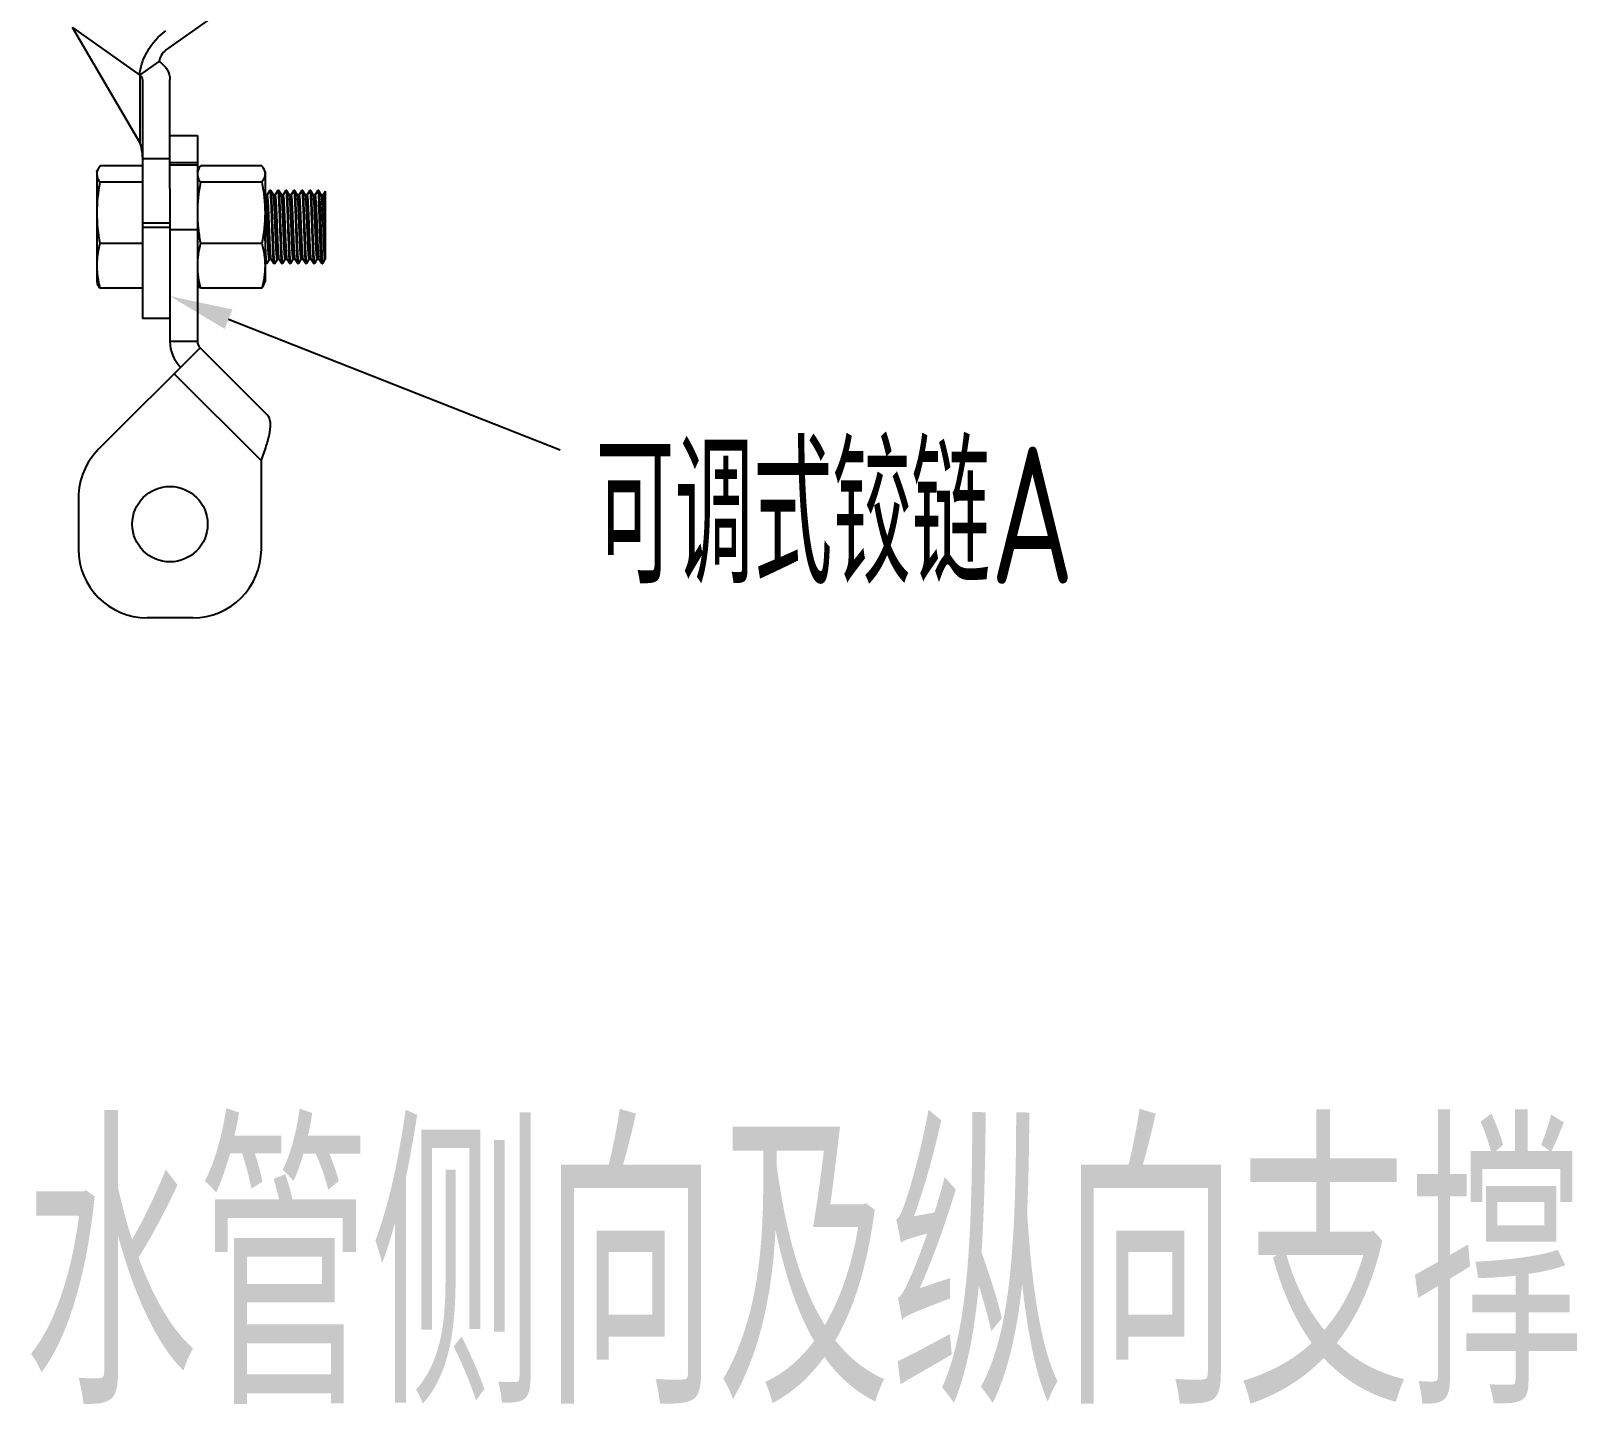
# Model space of a CAD drawing. Extents: x 4995099 to 5303443, y 4627657 to 4889583.
# Drawn here: x 5063578 to 5068491, y 4741935 to 4746297 of the extents above; entities that cross this region are included whole.
import ezdxf

# ---------------------------------------------------------------- set-up
doc = ezdxf.new("R2010")
doc.units = 0
doc.header["$LTSCALE"] = 1000
doc.header["$MEASUREMENT"] = 0
doc.layers.get('0').update_dxf_attribs({"color": 4, "linetype": 'CONTINUOUS'})
doc.layers.add('TWT_TEXT', color=7, linetype='CONTINUOUS')
doc.styles.add('HZTXT', font='TXT', dxfattribs={"bigfont": 'HZTXT'})
doc.styles.get("Standard").update_dxf_attribs({"font": 'GBENOR', "bigfont": 'GBCBIG'})

msp = doc.modelspace()

# ---------------------------------------------------------------- linework, layer by layer
at = {"linetype": 'Continuous'}
for p, q in [((5064006, 4746235.8), (5064301.3, 4746444.7)), ((5063710, 4746308.4), (5063923.8, 4746157.2)), ((5063923.8, 4745943.3), (5063710, 4746308.4)), ((5063923.8, 4746157.2), (5063985.4, 4746200.8)), ((5063923.8, 4746157.2), (5063923.8, 4745943.3)), ((5063932.3, 4746142.7), (5063932.3, 4745383.9)), ((5064019.5, 4745797.2), (5064019.5, 4746142.7)), ((5064019.5, 4745964.7), (5064106.6, 4745964.7)), ((5064106.6, 4745964.7), (5064106.6, 4745311.3)), ((5063932.3, 4745868.7), (5063796.9, 4745868.7)), ((5063932.3, 4745892.3), (5064019.5, 4745892.3)), ((5064019.5, 4745879.7), (5064106.6, 4745879.7)), ((5064106.6, 4745870.7), (5064019.5, 4745870.7)), ((5064311.7, 4745868.7), (5064116.4, 4745868.7)), ((5063787.1, 4745848.6), (5063789.5, 4745855)), ((5063787.1, 4745848.6), (5063787.1, 4745500.1)), ((5064106.6, 4745848.6), (5064108.9, 4745855)), ((5064319.1, 4745855), (5064321.5, 4745848.6)), ((5064321.5, 4745848.6), (5064321.5, 4745500.1)), ((5063932.3, 4745816.6), (5063796.9, 4745816.6)), ((5064019.5, 4745797.2), (5064019.5, 4745311.3)), ((5064311.7, 4745816.6), (5064116.4, 4745816.6)), ((5064322.7, 4745776.4), (5064321.5, 4745778.6)), ((5064328.8, 4745776.7), (5064322.6, 4745776.7)), ((5064336.5, 4745790.3), (5064328.7, 4745776.7)), ((5064336.5, 4745790.3), (5064336.8, 4745790.5)), ((5064339.9, 4745790.5), (5064336.8, 4745790.5)), ((5064340.2, 4745790.3), (5064339.9, 4745790.5)), ((5064348, 4745776.7), (5064340.2, 4745790.3)), ((5064354.2, 4745776.7), (5064348, 4745776.7)), ((5064348.1, 4745776.4), (5064348, 4745776.7)), ((5064361.9, 4745790.3), (5064354.1, 4745776.7)), ((5064361.9, 4745790.3), (5064362.2, 4745790.5)), ((5064365.3, 4745790.5), (5064362.2, 4745790.5)), ((5064365.6, 4745790.3), (5064365.3, 4745790.5)), ((5064373.4, 4745776.7), (5064365.6, 4745790.3)), ((5064379.6, 4745776.7), (5064373.4, 4745776.7)), ((5064373.5, 4745776.4), (5064373.4, 4745776.7)), ((5064387.3, 4745790.3), (5064379.5, 4745776.7)), ((5064387.3, 4745790.3), (5064387.6, 4745790.5)), ((5064390.7, 4745790.5), (5064387.6, 4745790.5)), ((5064391, 4745790.3), (5064390.7, 4745790.5)), ((5064398.8, 4745776.7), (5064391, 4745790.3)), ((5064405, 4745776.7), (5064398.8, 4745776.7)), ((5064399, 4745776.4), (5064398.8, 4745776.7)), ((5064412.7, 4745790.3), (5064404.9, 4745776.7)), ((5064412.7, 4745790.3), (5064413, 4745790.5)), ((5064416.2, 4745790.5), (5064413, 4745790.5)), ((5064416.4, 4745790.3), (5064416.2, 4745790.5)), ((5064424.2, 4745776.7), (5064416.4, 4745790.3)), ((5064430.4, 4745776.7), (5064424.2, 4745776.7)), ((5064424.4, 4745776.4), (5064424.2, 4745776.7)), ((5064438.2, 4745790.3), (5064430.3, 4745776.7)), ((5064438.2, 4745790.3), (5064438.4, 4745790.5)), ((5064441.6, 4745790.5), (5064438.4, 4745790.5)), ((5064441.8, 4745790.3), (5064441.6, 4745790.5)), ((5064449.6, 4745776.7), (5064441.8, 4745790.3)), ((5064455.8, 4745776.7), (5064449.6, 4745776.7)), ((5064449.8, 4745776.4), (5064449.6, 4745776.7)), ((5064463.6, 4745790.3), (5064455.7, 4745776.7)), ((5064463.6, 4745790.3), (5064463.8, 4745790.5)), ((5064467, 4745790.5), (5064463.8, 4745790.5)), ((5064467.2, 4745790.3), (5064467, 4745790.5)), ((5064475, 4745776.7), (5064467.2, 4745790.3)), ((5064481.3, 4745776.7), (5064475, 4745776.7)), ((5064475.2, 4745776.4), (5064475, 4745776.7)), ((5064489, 4745790.3), (5064481.2, 4745776.7)), ((5064489, 4745790.3), (5064489.2, 4745790.5)), ((5064492.4, 4745790.5), (5064489.2, 4745790.5)), ((5064492.6, 4745790.3), (5064492.4, 4745790.5)), ((5064500.5, 4745776.7), (5064492.6, 4745790.3)), ((5064506.7, 4745776.7), (5064500.5, 4745776.7)), ((5064500.6, 4745776.4), (5064500.5, 4745776.7)), ((5064513.1, 4745788.1), (5064506.6, 4745776.7)), ((5064513.1, 4745788.1), (5064513.1, 4745571.9)), ((5064019.5, 4745687), (5063932.3, 4745687)), ((5063932.3, 4745674.3), (5064019.5, 4745674.3)), ((5063932.3, 4745622.2), (5063796.9, 4745622.2)), ((5064106.6, 4745665.3), (5064019.5, 4745665.3)), ((5064311.7, 4745622.2), (5064116.4, 4745622.2)), ((5064327.5, 4745558.4), (5064335.3, 4745571.9)), ((5064335.1, 4745571.9), (5064341.4, 4745571.9)), ((5064341.2, 4745572.2), (5064341.4, 4745571.9)), ((5064341.4, 4745571.9), (5064349.2, 4745558.4)), ((5064352.9, 4745558.4), (5064360.7, 4745571.9)), ((5064360.6, 4745571.9), (5064366.8, 4745571.9)), ((5064366.6, 4745572.2), (5064366.8, 4745571.9)), ((5064366.8, 4745571.9), (5064374.6, 4745558.4)), ((5064378.3, 4745558.4), (5064386.1, 4745571.9)), ((5064386, 4745571.9), (5064392.2, 4745571.9)), ((5064392, 4745572.2), (5064392.2, 4745571.9)), ((5064392.2, 4745571.9), (5064400, 4745558.4)), ((5064403.7, 4745558.4), (5064411.5, 4745571.9)), ((5064411.4, 4745571.9), (5064417.6, 4745571.9)), ((5064417.5, 4745572.2), (5064417.6, 4745571.9)), ((5064417.6, 4745571.9), (5064425.5, 4745558.4)), ((5064429.1, 4745558.4), (5064436.9, 4745571.9)), ((5064436.8, 4745571.9), (5064443, 4745571.9)), ((5064442.9, 4745572.2), (5064443, 4745571.9)), ((5064443, 4745571.9), (5064450.9, 4745558.4)), ((5064454.5, 4745558.4), (5064462.3, 4745571.9)), ((5064462.2, 4745571.9), (5064468.4, 4745571.9)), ((5064468.3, 4745572.2), (5064468.4, 4745571.9)), ((5064468.4, 4745571.9), (5064476.3, 4745558.4)), ((5064479.9, 4745558.4), (5064487.7, 4745571.9)), ((5064487.6, 4745571.9), (5064493.8, 4745571.9)), ((5064493.7, 4745572.2), (5064493.5, 4745572.6)), ((5064493.7, 4745572.2), (5064493.8, 4745571.9)), ((5064493.8, 4745571.9), (5064501.7, 4745558.4)), ((5064505.3, 4745558.4), (5064513.1, 4745571.9)), ((5064513, 4745571.9), (5064513.1, 4745571.9)), ((5064321.5, 4745562.4), (5064323.8, 4745558.4)), ((5064323.8, 4745558.4), (5064324.1, 4745558.2)), ((5064327.2, 4745558.2), (5064324.1, 4745558.2)), ((5064327.5, 4745558.4), (5064327.2, 4745558.2)), ((5064349.2, 4745558.4), (5064349.5, 4745558.2)), ((5064352.6, 4745558.2), (5064349.5, 4745558.2)), ((5064352.9, 4745558.4), (5064352.6, 4745558.2)), ((5064374.6, 4745558.4), (5064374.9, 4745558.2)), ((5064378, 4745558.2), (5064374.9, 4745558.2)), ((5064378.3, 4745558.4), (5064378, 4745558.2)), ((5064400, 4745558.4), (5064400.3, 4745558.2)), ((5064403.5, 4745558.2), (5064400.3, 4745558.2)), ((5064403.7, 4745558.4), (5064403.5, 4745558.2)), ((5064425.5, 4745558.4), (5064425.7, 4745558.2)), ((5064428.9, 4745558.2), (5064425.7, 4745558.2)), ((5064429.1, 4745558.4), (5064428.9, 4745558.2)), ((5064450.9, 4745558.4), (5064451.1, 4745558.2)), ((5064454.3, 4745558.2), (5064451.1, 4745558.2)), ((5064454.5, 4745558.4), (5064454.3, 4745558.2)), ((5064476.3, 4745558.4), (5064476.5, 4745558.2)), ((5064479.7, 4745558.2), (5064476.5, 4745558.2)), ((5064479.9, 4745558.4), (5064479.7, 4745558.2)), ((5064501.9, 4745558.2), (5064501.7, 4745558.4)), ((5064505.1, 4745558.2), (5064501.9, 4745558.2)), ((5064505.1, 4745558.2), (5064505.3, 4745558.4)), ((5063787.1, 4745500.1), (5063789.5, 4745493.7)), ((5063932.3, 4745480), (5063796.9, 4745480)), ((5064106.6, 4745500.1), (5064108.9, 4745493.7)), ((5064311.7, 4745480), (5064116.4, 4745480)), ((5064319.1, 4745493.7), (5064321.5, 4745500.1)), ((5064019.5, 4745383.9), (5063932.3, 4745383.9)), ((5064115.1, 4745290.8), (5063792.9, 4744968.6)), ((5064106.6, 4745311.3), (5064019.5, 4745311.3)), ((5064329, 4745076.9), (5064115.1, 4745290.8)), ((5064309.9, 4744931.7), (5064032.9, 4745208.6)), ((5064309.9, 4744650.7), (5064309.9, 4744931.7)), ((5063729.1, 4744814.6), (5063729.1, 4744650.7)), ((5064092.1, 4744432.9), (5063946.9, 4744432.9))]:
    msp.add_line(p, q, dxfattribs=at)
msp.add_lwpolyline([(5064205.6, 4745381.6), (5065259.8, 4744966.6)])
msp.add_circle((5064019.5, 4744730.5), 119.8, dxfattribs=at)
for centre, radius, start, end in [((5064135.6, 4745311.3), 116.2, 180, 225), ((5064135.6, 4745311.3), 29, 180, 225), ((5063946.9, 4744814.6), 217.8, 135, 180), ((5063946.9, 4744650.7), 217.8, 180, 270), ((5064092.1, 4744650.7), 217.8, 270, 0)]:
    msp.add_arc(centre, radius, start, end, dxfattribs=at)
for points, knots in [([(5063923.8, 4746157.2), (5063923.8, 4746169.3), (5063929.3, 4746195.8), (5063953, 4746246.2), (5063982.2, 4746280.6), (5064006, 4746297.4)], [0, 0, 0, 0, 0.218267, 0.476674, 1, 1, 1, 1]), ([(5064006, 4746235.8), (5064000, 4746231.6), (5063990.9, 4746220.8), (5063985.4, 4746207.3), (5063985.4, 4746200.8)], [0, 0, 0, 0, 0.525314, 1, 1, 1, 1]), ([(5063985.4, 4746200.8), (5063995.4, 4746193.7), (5064012.4, 4746176.9), (5064019.5, 4746153.6), (5064019.5, 4746142.7)], [0, 0, 0, 0, 0.528923, 1, 1, 1, 1]), ([(5063932.3, 4746142.7), (5063932.3, 4746144), (5063931.5, 4746149.8), (5063927.4, 4746154.7), (5063923.8, 4746157.2)], [0, 0, 0, 0, 0.234763, 1, 1, 1, 1]), ([(5063932.3, 4745897.3), (5063932.3, 4745901.2), (5063931.6, 4745916.9), (5063927.9, 4745932.4), (5063923.8, 4745943.3)], [0, 0, 0, 0, 0.253333, 1, 1, 1, 1]), ([(5063796.9, 4745868.7), (5063796.1, 4745867.5), (5063793.2, 4745863.1), (5063790.7, 4745858.4), (5063789.4, 4745854.7)], [0, 0, 0, 0, 0.262452, 1, 1, 1, 1]), ([(5064116.4, 4745868.7), (5064115.6, 4745867.5), (5064112.7, 4745863.1), (5064110.2, 4745858.4), (5064108.8, 4745854.7)], [0, 0, 0, 0, 0.262452, 1, 1, 1, 1]), ([(5064311.7, 4745868.7), (5064312.5, 4745867.5), (5064315.4, 4745863.1), (5064317.9, 4745858.4), (5064319.2, 4745854.7)], [0, 0, 0, 0, 0.262452, 1, 1, 1, 1]), ([(5063789.4, 4745854.7), (5063789, 4745853.7), (5063787.8, 4745849.8), (5063787.1, 4745845.7), (5063787.1, 4745842.6)], [0, 0, 0, 0, 0.256979, 1, 1, 1, 1]), ([(5063787.1, 4745842.6), (5063787.1, 4745838.2), (5063789.2, 4745828.8), (5063794.1, 4745820.6), (5063796.9, 4745816.6)], [0, 0, 0, 0, 0.473493, 1, 1, 1, 1]), ([(5064108.8, 4745854.7), (5064108.5, 4745853.7), (5064107.2, 4745849.8), (5064106.6, 4745845.7), (5064106.6, 4745842.6)], [0, 0, 0, 0, 0.256979, 1, 1, 1, 1]), ([(5064106.6, 4745842.6), (5064106.6, 4745838.2), (5064108.7, 4745828.8), (5064113.5, 4745820.6), (5064116.4, 4745816.6)], [0, 0, 0, 0, 0.473493, 1, 1, 1, 1]), ([(5064321.5, 4745842.6), (5064321.5, 4745838.2), (5064319.4, 4745828.8), (5064314.5, 4745820.6), (5064311.7, 4745816.6)], [0, 0, 0, 0, 0.473493, 1, 1, 1, 1]), ([(5064319.2, 4745854.7), (5064319.6, 4745853.7), (5064320.9, 4745849.8), (5064321.5, 4745845.7), (5064321.5, 4745842.6)], [0, 0, 0, 0, 0.256979, 1, 1, 1, 1]), ([(5064335.1, 4745571.9), (5064334.9, 4745571.9), (5064334.6, 4745572.8), (5064334.3, 4745574.1), (5064333.9, 4745576.5), (5064333.6, 4745579.7), (5064333.2, 4745583.8), (5064332.6, 4745590.9), (5064332, 4745601.6), (5064331.2, 4745616.3), (5064330.5, 4745633.2), (5064329.7, 4745651.6), (5064328.9, 4745670.8), (5064328.2, 4745690.2), (5064327.4, 4745709), (5064326.6, 4745726.5), (5064325.9, 4745742), (5064325.2, 4745755.1), (5064324.4, 4745765.2), (5064323.8, 4745771.7), (5064323.2, 4745775), (5064322.9, 4745776.1), (5064322.7, 4745776.4)], [0, 0, 0, 0, 0.002979, 0.01011, 0.021658, 0.037569, 0.057721, 0.081935, 0.141647, 0.214533, 0.297928, 0.388772, 0.483731, 0.57932, 0.672029, 0.758454, 0.835426, 0.900125, 0.95019, 0.983823, 0.99411, 1, 1, 1, 1]), ([(5064341.2, 4745572.2), (5064341, 4745572.5), (5064340.8, 4745573.6), (5064340.2, 4745577), (5064339.5, 4745583.4), (5064338.8, 4745593.5), (5064338.1, 4745606.6), (5064337.3, 4745622.1), (5064336.5, 4745639.6), (5064335.8, 4745658.4), (5064335, 4745677.8), (5064334.2, 4745697), (5064333.5, 4745715.4), (5064332.7, 4745732.3), (5064332, 4745747), (5064331.3, 4745757.7), (5064330.8, 4745764.8), (5064330.4, 4745768.9), (5064330, 4745772.1), (5064329.6, 4745774.6), (5064329.3, 4745775.8), (5064329, 4745776.7), (5064328.8, 4745776.7)], [0, 0, 0, 0, 0.005873, 0.016149, 0.049758, 0.099805, 0.164491, 0.241456, 0.327881, 0.420594, 0.516191, 0.611162, 0.702019, 0.785427, 0.858327, 0.918049, 0.942268, 0.962424, 0.978338, 0.989888, 0.997021, 1, 1, 1, 1]), ([(5064336.8, 4745790.5), (5064337, 4745790.5), (5064337.3, 4745789.4), (5064337.6, 4745788), (5064338, 4745785.1), (5064338.4, 4745781.3), (5064338.8, 4745776.4), (5064339.3, 4745768), (5064339.7, 4745761.3), (5064339.9, 4745756.5)], [0, 0, 0, 0, 0.020019, 0.07017, 0.151772, 0.264355, 0.406919, 0.578181, 1, 1, 1, 1]), ([(5064343.1, 4745756.5), (5064342.9, 4745760.9), (5064342.5, 4745768.9), (5064341.8, 4745778.1), (5064341.3, 4745783.8), (5064341, 4745786.8), (5064340.6, 4745788.8), (5064340.4, 4745789.9), (5064340.2, 4745790.3)], [0, 0, 0, 0, 0.396583, 0.701222, 0.815876, 0.904197, 0.965566, 1, 1, 1, 1]), ([(5064360.6, 4745571.9), (5064360.4, 4745571.9), (5064360, 4745572.8), (5064359.7, 4745574.1), (5064359.3, 4745576.5), (5064359, 4745579.7), (5064358.6, 4745583.8), (5064358, 4745590.9), (5064357.4, 4745601.6), (5064356.6, 4745616.3), (5064355.9, 4745633.2), (5064355.1, 4745651.6), (5064354.3, 4745670.8), (5064353.6, 4745690.2), (5064352.8, 4745709), (5064352.1, 4745726.5), (5064351.3, 4745742), (5064350.6, 4745755.1), (5064349.8, 4745765.2), (5064349.2, 4745771.7), (5064348.6, 4745775), (5064348.3, 4745776.1), (5064348.1, 4745776.4)], [0, 0, 0, 0, 0.002978, 0.01011, 0.021657, 0.037569, 0.05772, 0.081935, 0.141646, 0.214533, 0.297927, 0.388772, 0.483732, 0.579321, 0.67203, 0.758455, 0.835427, 0.900125, 0.95019, 0.983823, 0.994113, 1, 1, 1, 1]), ([(5064366.6, 4745572.2), (5064366.4, 4745572.5), (5064366.2, 4745573.6), (5064365.6, 4745577), (5064365, 4745583.4), (5064364.2, 4745593.5), (5064363.5, 4745606.6), (5064362.7, 4745622.1), (5064361.9, 4745639.6), (5064361.2, 4745658.4), (5064360.4, 4745677.8), (5064359.7, 4745697), (5064358.9, 4745715.4), (5064358.1, 4745732.3), (5064357.4, 4745747), (5064356.7, 4745757.7), (5064356.2, 4745764.8), (5064355.8, 4745768.9), (5064355.4, 4745772.1), (5064355, 4745774.6), (5064354.8, 4745775.8), (5064354.4, 4745776.7), (5064354.2, 4745776.7)], [0, 0, 0, 0, 0.005876, 0.016149, 0.049759, 0.099805, 0.164492, 0.241457, 0.327882, 0.420595, 0.516192, 0.611162, 0.702019, 0.785427, 0.858326, 0.918048, 0.942268, 0.962423, 0.978338, 0.989888, 0.997021, 1, 1, 1, 1]), ([(5064362.2, 4745790.5), (5064362.4, 4745790.5), (5064362.7, 4745789.4), (5064363, 4745788), (5064363.4, 4745785.1), (5064363.8, 4745781.3), (5064364.2, 4745776.4), (5064364.7, 4745768), (5064365.1, 4745761.3), (5064365.3, 4745756.5)], [0, 0, 0, 0, 0.020001, 0.07014, 0.151733, 0.264317, 0.406882, 0.578148, 1, 1, 1, 1]), ([(5064366.4, 4745786.2), (5064366.3, 4745787.1), (5064366.1, 4745788.5), (5064365.8, 4745789.8), (5064365.6, 4745790.3)], [0, 0, 0, 0, 0.649891, 1, 1, 1, 1]), ([(5064368.5, 4745756.5), (5064368.2, 4745762.5), (5064367.7, 4745772.4), (5064366.9, 4745782.4), (5064366.4, 4745786.2)], [0, 0, 0, 0, 0.610019, 1, 1, 1, 1]), ([(5064374.4, 4745772.9), (5064374.2, 4745773.7), (5064374, 4745774.9), (5064373.8, 4745776.1), (5064373.5, 4745776.4)], [0, 0, 0, 0, 0.639122, 1, 1, 1, 1]), ([(5064386, 4745571.9), (5064385.8, 4745571.9), (5064385.5, 4745572.7), (5064385.2, 4745573.8), (5064384.8, 4745575.9), (5064384.3, 4745580.1), (5064383.7, 4745587.4), (5064383, 4745598), (5064382.3, 4745611.1), (5064381.6, 4745626.2), (5064380.9, 4745642.9), (5064379.9, 4745666.7), (5064378.8, 4745696), (5064377.4, 4745728.2), (5064376.1, 4745753.5), (5064375.1, 4745767.7), (5064374.4, 4745772.9)], [0, 0, 0, 0, 0.002721, 0.00909, 0.019375, 0.033552, 0.073167, 0.126736, 0.192564, 0.268551, 0.352267, 0.441032, 0.622264, 0.78921, 0.920663, 1, 1, 1, 1]), ([(5064380.7, 4745772.9), (5064380.6, 4745773.9), (5064380.4, 4745775.1), (5064380, 4745776.3), (5064379.7, 4745776.7), (5064379.6, 4745776.7)], [0, 0, 0, 0, 0.718602, 0.909136, 1, 1, 1, 1]), ([(5064392, 4745572.2), (5064391.6, 4745573), (5064391.2, 4745576), (5064390.5, 4745581.7), (5064389.9, 4745590.3), (5064389.1, 4745601.5), (5064388.5, 4745614.9), (5064387.5, 4745635.9), (5064386.4, 4745664.3), (5064385, 4745698.5), (5064383.7, 4745729.7), (5064382.4, 4745754.2), (5064381.5, 4745767.8), (5064380.7, 4745772.9)], [0, 0, 0, 0, 0.014257, 0.043391, 0.086675, 0.142827, 0.210147, 0.286587, 0.457295, 0.634268, 0.796057, 0.923071, 1, 1, 1, 1]), ([(5064387.6, 4745790.5), (5064387.7, 4745790.5), (5064388, 4745790), (5064388.3, 4745788.7), (5064388.5, 4745787.3), (5064388.7, 4745786.2)], [0, 0, 0, 0, 0.086019, 0.276039, 1, 1, 1, 1]), ([(5064388.7, 4745786.2), (5064389.2, 4745782.4), (5064389.9, 4745772.4), (5064390.5, 4745762.5), (5064390.8, 4745756.5)], [0, 0, 0, 0, 0.389981, 1, 1, 1, 1]), ([(5064393.9, 4745756.5), (5064393.7, 4745760.9), (5064393.3, 4745768.9), (5064392.7, 4745778.1), (5064392.1, 4745783.8), (5064391.8, 4745786.8), (5064391.4, 4745788.8), (5064391.2, 4745789.9), (5064391, 4745790.3)], [0, 0, 0, 0, 0.396585, 0.701214, 0.815871, 0.904193, 0.965566, 1, 1, 1, 1]), ([(5064411.4, 4745571.9), (5064411.2, 4745571.9), (5064410.8, 4745572.8), (5064410.5, 4745574.1), (5064410.1, 4745576.5), (5064409.8, 4745579.7), (5064409.4, 4745583.8), (5064408.9, 4745590.9), (5064408.2, 4745601.6), (5064407.4, 4745616.3), (5064406.7, 4745633.2), (5064405.9, 4745651.6), (5064405.2, 4745670.8), (5064404.4, 4745690.2), (5064403.6, 4745709), (5064402.9, 4745726.5), (5064402.1, 4745742), (5064401.4, 4745755.1), (5064400.6, 4745765.2), (5064400, 4745771.7), (5064399.4, 4745775), (5064399.2, 4745776.1), (5064399, 4745776.4)], [0, 0, 0, 0, 0.002979, 0.01011, 0.021658, 0.037569, 0.057721, 0.081935, 0.141646, 0.214533, 0.297928, 0.388772, 0.483732, 0.579321, 0.672029, 0.758455, 0.835426, 0.900125, 0.95019, 0.983823, 0.994111, 1, 1, 1, 1]), ([(5064417.5, 4745572.2), (5064417.3, 4745572.5), (5064417, 4745573.6), (5064416.4, 4745577), (5064415.8, 4745583.4), (5064415, 4745593.5), (5064414.3, 4745606.6), (5064413.5, 4745622.1), (5064412.8, 4745639.6), (5064412, 4745658.4), (5064411.2, 4745677.8), (5064410.5, 4745697), (5064409.7, 4745715.4), (5064409, 4745732.3), (5064408.2, 4745747), (5064407.5, 4745757.7), (5064407, 4745764.8), (5064406.6, 4745768.9), (5064406.3, 4745772.1), (5064405.9, 4745774.6), (5064405.6, 4745775.8), (5064405.2, 4745776.7), (5064405, 4745776.7)], [0, 0, 0, 0, 0.005874, 0.016149, 0.049759, 0.099805, 0.164491, 0.241457, 0.327881, 0.420594, 0.516191, 0.611162, 0.702019, 0.785427, 0.858326, 0.918049, 0.942267, 0.962424, 0.978338, 0.989888, 0.99702, 1, 1, 1, 1]), ([(5064413, 4745790.5), (5064413.2, 4745790.5), (5064413.5, 4745789.4), (5064413.9, 4745788), (5064414.2, 4745785.1), (5064414.6, 4745781.3), (5064415, 4745776.4), (5064415.6, 4745768), (5064415.9, 4745761.3), (5064416.2, 4745756.5)], [0, 0, 0, 0, 0.020002, 0.070138, 0.151731, 0.264311, 0.406878, 0.578148, 1, 1, 1, 1]), ([(5064419.3, 4745756.5), (5064419.1, 4745760.9), (5064418.7, 4745768.9), (5064418.1, 4745778.1), (5064417.5, 4745783.8), (5064417.2, 4745786.8), (5064416.8, 4745788.8), (5064416.6, 4745789.9), (5064416.4, 4745790.3)], [0, 0, 0, 0, 0.396583, 0.701222, 0.815876, 0.904197, 0.965566, 1, 1, 1, 1]), ([(5064436.8, 4745571.9), (5064436.6, 4745571.9), (5064436.2, 4745572.8), (5064435.9, 4745574.1), (5064435.6, 4745576.5), (5064435.2, 4745579.7), (5064434.8, 4745583.8), (5064434.3, 4745590.9), (5064433.6, 4745601.6), (5064432.9, 4745616.3), (5064432.1, 4745633.2), (5064431.3, 4745651.6), (5064430.6, 4745670.8), (5064429.8, 4745690.2), (5064429, 4745709), (5064428.3, 4745726.5), (5064427.5, 4745742), (5064426.8, 4745755.1), (5064426, 4745765.2), (5064425.4, 4745771.7), (5064424.8, 4745775), (5064424.6, 4745776.1), (5064424.4, 4745776.4)], [0, 0, 0, 0, 0.002977, 0.010111, 0.021656, 0.037569, 0.05772, 0.081935, 0.141646, 0.214533, 0.297927, 0.388772, 0.483731, 0.579321, 0.67203, 0.758455, 0.835427, 0.900126, 0.95019, 0.983823, 0.994112, 1, 1, 1, 1]), ([(5064442.9, 4745572.2), (5064442.7, 4745572.5), (5064442.4, 4745573.6), (5064441.8, 4745577), (5064441.2, 4745583.4), (5064440.4, 4745593.5), (5064439.7, 4745606.6), (5064438.9, 4745622.1), (5064438.2, 4745639.6), (5064437.4, 4745658.4), (5064436.7, 4745677.8), (5064435.9, 4745697), (5064435.1, 4745715.4), (5064434.4, 4745732.3), (5064433.6, 4745747), (5064433, 4745757.7), (5064432.4, 4745764.8), (5064432, 4745768.9), (5064431.7, 4745772.1), (5064431.3, 4745774.6), (5064431, 4745775.8), (5064430.6, 4745776.7), (5064430.4, 4745776.7)], [0, 0, 0, 0, 0.005876, 0.016149, 0.049758, 0.099805, 0.164491, 0.241457, 0.327882, 0.420595, 0.516192, 0.611162, 0.702019, 0.785427, 0.858326, 0.918048, 0.942269, 0.962423, 0.978339, 0.989887, 0.997021, 1, 1, 1, 1]), ([(5064438.4, 4745790.5), (5064438.6, 4745790.5), (5064438.9, 4745789.4), (5064439.3, 4745788), (5064439.7, 4745785.1), (5064440, 4745781.3), (5064440.4, 4745776.4), (5064441, 4745768), (5064441.3, 4745761.3), (5064441.6, 4745756.5)], [0, 0, 0, 0, 0.02002, 0.070175, 0.151778, 0.264365, 0.406925, 0.578181, 1, 1, 1, 1]), ([(5064444.7, 4745756.5), (5064444.5, 4745760.9), (5064444.1, 4745768.9), (5064443.5, 4745778.1), (5064443, 4745783.8), (5064442.6, 4745786.8), (5064442.3, 4745788.8), (5064442, 4745789.9), (5064441.8, 4745790.3)], [0, 0, 0, 0, 0.396587, 0.701221, 0.815874, 0.904193, 0.965565, 1, 1, 1, 1]), ([(5064462.2, 4745571.9), (5064462, 4745571.9), (5064461.7, 4745572.8), (5064461.4, 4745574.1), (5064461, 4745576.5), (5064460.6, 4745579.7), (5064460.2, 4745583.8), (5064459.7, 4745590.9), (5064459, 4745601.6), (5064458.3, 4745616.3), (5064457.5, 4745633.2), (5064456.7, 4745651.6), (5064456, 4745670.8), (5064455.2, 4745690.2), (5064454.5, 4745709), (5064453.7, 4745726.5), (5064452.9, 4745742), (5064452.2, 4745755.1), (5064451.4, 4745765.2), (5064450.8, 4745771.7), (5064450.2, 4745775), (5064450, 4745776.1), (5064449.8, 4745776.4)], [0, 0, 0, 0, 0.002979, 0.010111, 0.021657, 0.037569, 0.05772, 0.081936, 0.141647, 0.214533, 0.297928, 0.388772, 0.483731, 0.57932, 0.672029, 0.758454, 0.835426, 0.900125, 0.95019, 0.983823, 0.99411, 1, 1, 1, 1]), ([(5064468.3, 4745572.2), (5064468.1, 4745572.5), (5064467.8, 4745573.6), (5064467.2, 4745577), (5064466.6, 4745583.4), (5064465.8, 4745593.5), (5064465.1, 4745606.6), (5064464.3, 4745622.1), (5064463.6, 4745639.6), (5064462.8, 4745658.4), (5064462.1, 4745677.8), (5064461.3, 4745697), (5064460.5, 4745715.4), (5064459.8, 4745732.3), (5064459, 4745747), (5064458.4, 4745757.7), (5064457.8, 4745764.8), (5064457.4, 4745768.9), (5064457.1, 4745772.1), (5064456.7, 4745774.6), (5064456.4, 4745775.8), (5064456, 4745776.7), (5064455.8, 4745776.7)], [0, 0, 0, 0, 0.005873, 0.016149, 0.049758, 0.099805, 0.164491, 0.241456, 0.327881, 0.420594, 0.516191, 0.611162, 0.702019, 0.785427, 0.858327, 0.918049, 0.942269, 0.962424, 0.978339, 0.989888, 0.997022, 1, 1, 1, 1]), ([(5064463.8, 4745790.5), (5064464, 4745790.5), (5064464.4, 4745789.4), (5064464.7, 4745788), (5064465.1, 4745785.1), (5064465.4, 4745781.3), (5064465.8, 4745776.4), (5064466.4, 4745768), (5064466.7, 4745761.3), (5064467, 4745756.5)], [0, 0, 0, 0, 0.020044, 0.070216, 0.151831, 0.264419, 0.406978, 0.578227, 1, 1, 1, 1]), ([(5064470.2, 4745756.5), (5064469.9, 4745760.9), (5064469.5, 4745768.9), (5064468.9, 4745778.1), (5064468.4, 4745783.8), (5064468, 4745786.8), (5064467.7, 4745788.8), (5064467.4, 4745789.9), (5064467.2, 4745790.3)], [0, 0, 0, 0, 0.396583, 0.701215, 0.815872, 0.904194, 0.965566, 1, 1, 1, 1]), ([(5064487.6, 4745571.9), (5064487.4, 4745571.9), (5064487.1, 4745572.8), (5064486.8, 4745574.1), (5064486.4, 4745576.5), (5064486, 4745579.7), (5064485.6, 4745583.8), (5064485.1, 4745590.9), (5064484.4, 4745601.6), (5064483.7, 4745616.3), (5064482.9, 4745633.2), (5064482.2, 4745651.6), (5064481.4, 4745670.8), (5064480.6, 4745690.2), (5064479.9, 4745709), (5064479.1, 4745726.5), (5064478.4, 4745742), (5064477.6, 4745755.1), (5064476.9, 4745765.2), (5064476.3, 4745771.7), (5064475.7, 4745775), (5064475.4, 4745776.1), (5064475.2, 4745776.4)], [0, 0, 0, 0, 0.002978, 0.01011, 0.021657, 0.037569, 0.05772, 0.081935, 0.141646, 0.214533, 0.297927, 0.388772, 0.483731, 0.579321, 0.67203, 0.758455, 0.835427, 0.900125, 0.95019, 0.983823, 0.994112, 1, 1, 1, 1]), ([(5064493.5, 4745572.6), (5064493.1, 4745573.9), (5064492.6, 4745577.8), (5064491.8, 4745585.2), (5064491.1, 4745595.8), (5064490.4, 4745609.1), (5064489.6, 4745624.9), (5064488.9, 4745642.3), (5064488.1, 4745661), (5064487.4, 4745680.1), (5064486.6, 4745699), (5064485.9, 4745717), (5064485.1, 4745733.5), (5064484.4, 4745747.8), (5064483.7, 4745758.3), (5064483.2, 4745765.2), (5064482.8, 4745769.2), (5064482.5, 4745772.3), (5064482.1, 4745774.6), (5064481.8, 4745775.9), (5064481.5, 4745776.7), (5064481.3, 4745776.7)], [0, 0, 0, 0, 0.019897, 0.056676, 0.109137, 0.175441, 0.253237, 0.339756, 0.431917, 0.526433, 0.619936, 0.709092, 0.790724, 0.861926, 0.920168, 0.943766, 0.963396, 0.978892, 0.990136, 0.997084, 1, 1, 1, 1]), ([(5064489.2, 4745790.5), (5064489.4, 4745790.5), (5064489.8, 4745789.4), (5064490.1, 4745788), (5064490.5, 4745785.1), (5064490.9, 4745781.3), (5064491.2, 4745776.4), (5064491.8, 4745768), (5064492.2, 4745761.3), (5064492.4, 4745756.5)], [0, 0, 0, 0, 0.01999, 0.070117, 0.151703, 0.264284, 0.406853, 0.578128, 1, 1, 1, 1]), ([(5064495.6, 4745756.5), (5064495.3, 4745760.9), (5064494.9, 4745768.9), (5064494.3, 4745778.1), (5064493.8, 4745783.8), (5064493.4, 4745786.8), (5064493.1, 4745788.8), (5064492.8, 4745789.9), (5064492.6, 4745790.3)], [0, 0, 0, 0, 0.396583, 0.701222, 0.815876, 0.904197, 0.965566, 1, 1, 1, 1]), ([(5064512.4, 4745573.1), (5064512, 4745574.6), (5064511.5, 4745578.7), (5064510.8, 4745586.3), (5064510.1, 4745596.9), (5064509.1, 4745615.7), (5064507.9, 4745643.2), (5064506.5, 4745678.4), (5064505.3, 4745708.2), (5064504.3, 4745730.6), (5064503.6, 4745744.9), (5064502.9, 4745756.9), (5064502.2, 4745766.2), (5064501.6, 4745772), (5064501, 4745775.1), (5064500.8, 4745776.1), (5064500.6, 4745776.4)], [0, 0, 0, 0, 0.022388, 0.060418, 0.112907, 0.178138, 0.337854, 0.518579, 0.696535, 0.777057, 0.84831, 0.907938, 0.953977, 0.984939, 0.994467, 1, 1, 1, 1]), ([(5064513.1, 4745671.3), (5064512.9, 4745678.1), (5064512.3, 4745691.5), (5064511.6, 4745710.9), (5064510.8, 4745728.9), (5064510, 4745744.7), (5064509.3, 4745756.2), (5064508.7, 4745763.8), (5064508.3, 4745768.3), (5064507.9, 4745771.8), (5064507.5, 4745774.4), (5064507.2, 4745775.8), (5064506.9, 4745776.7), (5064506.7, 4745776.7)], [0, 0, 0, 0, 0.192962, 0.379367, 0.551818, 0.703439, 0.828214, 0.878947, 0.921217, 0.954624, 0.978873, 0.993832, 1, 1, 1, 1]), ([(5064339.9, 4745756.5), (5064340.4, 4745747.6), (5064341.2, 4745728.3), (5064342.3, 4745698), (5064343.4, 4745665.8), (5064344.5, 4745634.2), (5064345.5, 4745609.6), (5064346.3, 4745592.1), (5064346.8, 4745581.4), (5064347.4, 4745572.6), (5064347.9, 4745565.8), (5064348.5, 4745561.4), (5064348.8, 4745559), (5064349.2, 4745558.4)], [0, 0, 0, 0, 0.134266, 0.291405, 0.458589, 0.622157, 0.76875, 0.831861, 0.886406, 0.93127, 0.965547, 0.98857, 1, 1, 1, 1]), ([(5064352.6, 4745558.2), (5064352.5, 4745558.2), (5064352.2, 4745558.7), (5064352, 4745559.6), (5064351.7, 4745561.2), (5064351.3, 4745564.5), (5064350.8, 4745570.1), (5064350.2, 4745578.4), (5064349.6, 4745588.9), (5064349, 4745601.1), (5064348.4, 4745615), (5064347.6, 4745635.8), (5064346.7, 4745663.2), (5064345.5, 4745696.3), (5064344.4, 4745727.5), (5064343.6, 4745747.3), (5064343.1, 4745756.5)], [0, 0, 0, 0, 0.002174, 0.007143, 0.015155, 0.026218, 0.057308, 0.0998, 0.152795, 0.215156, 0.285539, 0.362424, 0.528951, 0.700411, 0.862061, 1, 1, 1, 1]), ([(5064365.3, 4745756.5), (5064365.8, 4745747.6), (5064366.6, 4745728.3), (5064367.7, 4745698), (5064368.8, 4745665.8), (5064369.9, 4745634.2), (5064370.9, 4745609.6), (5064371.7, 4745592.1), (5064372.2, 4745581.4), (5064372.8, 4745572.6), (5064373.3, 4745565.8), (5064373.9, 4745561.4), (5064374.3, 4745559), (5064374.6, 4745558.4)], [0, 0, 0, 0, 0.134269, 0.291411, 0.458596, 0.622169, 0.768759, 0.831867, 0.886409, 0.931272, 0.965549, 0.988571, 1, 1, 1, 1]), ([(5064378, 4745558.2), (5064377.9, 4745558.2), (5064377.6, 4745558.7), (5064377.4, 4745559.6), (5064377.1, 4745561.2), (5064376.7, 4745564.5), (5064376.2, 4745570.1), (5064375.6, 4745578.4), (5064375, 4745588.9), (5064374.4, 4745601.1), (5064373.8, 4745615), (5064373, 4745635.8), (5064372.1, 4745663.2), (5064370.9, 4745696.3), (5064369.8, 4745727.5), (5064369, 4745747.3), (5064368.5, 4745756.5)], [0, 0, 0, 0, 0.002174, 0.007143, 0.015155, 0.026219, 0.057308, 0.099801, 0.152799, 0.215164, 0.285548, 0.362433, 0.52896, 0.700423, 0.862066, 1, 1, 1, 1]), ([(5064390.8, 4745756.5), (5064391.2, 4745747.6), (5064392, 4745728.3), (5064393.1, 4745698), (5064394.2, 4745665.8), (5064395.3, 4745634.2), (5064396.3, 4745609.6), (5064397.1, 4745592.1), (5064397.7, 4745581.4), (5064398.2, 4745572.6), (5064398.7, 4745565.8), (5064399.4, 4745561.4), (5064399.7, 4745559), (5064400, 4745558.4)], [0, 0, 0, 0, 0.134265, 0.291401, 0.458586, 0.622159, 0.768752, 0.831864, 0.886409, 0.931273, 0.965549, 0.988571, 1, 1, 1, 1]), ([(5064403.5, 4745558.2), (5064403.3, 4745558.2), (5064403, 4745558.7), (5064402.8, 4745559.6), (5064402.5, 4745561.2), (5064402.1, 4745564.5), (5064401.6, 4745570.1), (5064401, 4745578.4), (5064400.4, 4745588.9), (5064399.8, 4745601.2), (5064399.3, 4745615), (5064398.5, 4745635.8), (5064397.5, 4745663.3), (5064396.3, 4745696.3), (5064395.2, 4745727.5), (5064394.4, 4745747.3), (5064393.9, 4745756.5)], [0, 0, 0, 0, 0.00218, 0.007155, 0.015172, 0.026242, 0.05734, 0.099838, 0.152839, 0.215202, 0.285583, 0.362465, 0.528987, 0.700438, 0.862073, 1, 1, 1, 1]), ([(5064416.2, 4745756.5), (5064416.6, 4745747.6), (5064417.4, 4745728.3), (5064418.5, 4745698), (5064419.6, 4745665.8), (5064420.7, 4745634.2), (5064421.7, 4745609.6), (5064422.5, 4745592.1), (5064423.1, 4745581.4), (5064423.6, 4745572.6), (5064424.2, 4745565.8), (5064424.8, 4745561.4), (5064425.1, 4745559), (5064425.5, 4745558.4)], [0, 0, 0, 0, 0.134268, 0.29141, 0.458592, 0.622161, 0.768754, 0.831863, 0.886406, 0.93127, 0.965548, 0.98857, 1, 1, 1, 1]), ([(5064428.9, 4745558.2), (5064428.7, 4745558.2), (5064428.4, 4745558.7), (5064428.2, 4745559.6), (5064427.9, 4745561.2), (5064427.5, 4745564.5), (5064427, 4745570.1), (5064426.4, 4745578.4), (5064425.8, 4745588.9), (5064425.3, 4745601.1), (5064424.7, 4745615), (5064423.9, 4745635.8), (5064422.9, 4745663.2), (5064421.8, 4745696.3), (5064420.6, 4745727.5), (5064419.8, 4745747.3), (5064419.3, 4745756.5)], [0, 0, 0, 0, 0.002173, 0.007141, 0.015151, 0.026214, 0.057302, 0.099793, 0.152788, 0.21515, 0.285533, 0.362419, 0.528947, 0.70041, 0.862061, 1, 1, 1, 1]), ([(5064441.6, 4745756.5), (5064442, 4745747.6), (5064442.8, 4745728.3), (5064443.9, 4745698), (5064445, 4745665.8), (5064446.2, 4745634.2), (5064447.1, 4745609.6), (5064447.9, 4745592.1), (5064448.5, 4745581.4), (5064449.1, 4745572.6), (5064449.6, 4745565.8), (5064450.2, 4745561.4), (5064450.5, 4745559), (5064450.9, 4745558.4)], [0, 0, 0, 0, 0.134269, 0.291408, 0.458594, 0.622169, 0.768759, 0.831867, 0.88641, 0.931273, 0.96555, 0.988571, 1, 1, 1, 1]), ([(5064454.3, 4745558.2), (5064454.1, 4745558.2), (5064453.9, 4745558.7), (5064453.6, 4745559.6), (5064453.3, 4745561.2), (5064452.9, 4745564.5), (5064452.4, 4745570.1), (5064451.8, 4745578.4), (5064451.2, 4745588.9), (5064450.7, 4745601.1), (5064450.1, 4745615), (5064449.3, 4745635.8), (5064448.3, 4745663.3), (5064447.2, 4745696.3), (5064446, 4745727.5), (5064445.2, 4745747.3), (5064444.7, 4745756.5)], [0, 0, 0, 0, 0.002177, 0.007149, 0.015164, 0.026231, 0.057324, 0.099819, 0.152819, 0.215184, 0.285568, 0.362452, 0.528978, 0.700435, 0.86207, 1, 1, 1, 1]), ([(5064467, 4745756.5), (5064467.4, 4745747.6), (5064468.2, 4745728.3), (5064469.3, 4745698), (5064470.5, 4745665.8), (5064471.6, 4745634.2), (5064472.5, 4745609.6), (5064473.3, 4745592.1), (5064473.9, 4745581.4), (5064474.5, 4745572.6), (5064475, 4745565.8), (5064475.6, 4745561.4), (5064475.9, 4745559), (5064476.3, 4745558.4)], [0, 0, 0, 0, 0.134264, 0.291401, 0.458586, 0.622157, 0.76875, 0.831862, 0.886407, 0.931271, 0.965549, 0.988571, 1, 1, 1, 1]), ([(5064479.7, 4745558.2), (5064479.5, 4745558.2), (5064479.3, 4745558.7), (5064479, 4745559.6), (5064478.7, 4745561.2), (5064478.3, 4745564.5), (5064477.8, 4745570.1), (5064477.2, 4745578.4), (5064476.7, 4745588.9), (5064476.1, 4745601.2), (5064475.5, 4745615), (5064474.7, 4745635.8), (5064473.7, 4745663.3), (5064472.6, 4745696.3), (5064471.4, 4745727.5), (5064470.6, 4745747.3), (5064470.2, 4745756.5)], [0, 0, 0, 0, 0.002178, 0.007152, 0.015168, 0.026236, 0.057331, 0.099828, 0.152827, 0.215189, 0.28557, 0.362453, 0.528977, 0.70043, 0.862069, 1, 1, 1, 1]), ([(5064501.7, 4745558.4), (5064501.3, 4745559), (5064501, 4745561.4), (5064500.4, 4745565.8), (5064499.9, 4745572.6), (5064499.3, 4745581.4), (5064498.7, 4745592.1), (5064497.9, 4745609.6), (5064497, 4745634.2), (5064495.9, 4745665.8), (5064494.8, 4745698), (5064493.6, 4745728.3), (5064492.8, 4745747.6), (5064492.4, 4745756.5)], [0, 0, 0, 0, 0.011429, 0.034451, 0.068729, 0.113593, 0.168136, 0.231245, 0.377839, 0.541409, 0.708594, 0.865732, 1, 1, 1, 1]), ([(5064495.6, 4745756.5), (5064496, 4745747.3), (5064496.8, 4745727.5), (5064498, 4745696.3), (5064499.1, 4745663.3), (5064500.1, 4745635.8), (5064500.9, 4745615), (5064501.5, 4745601.2), (5064502.1, 4745588.9), (5064502.6, 4745578.4), (5064503.2, 4745570.1), (5064503.7, 4745564.5), (5064504.1, 4745561.2), (5064504.4, 4745559.6), (5064504.7, 4745558.7), (5064504.9, 4745558.2), (5064505.1, 4745558.2)], [0, 0, 0, 0, 0.137926, 0.299558, 0.471009, 0.637528, 0.714411, 0.784795, 0.847159, 0.900159, 0.942659, 0.973758, 0.984827, 0.992845, 0.99782, 1, 1, 1, 1]), ([(5063796.9, 4745622.2), (5063795.4, 4745616.4), (5063790, 4745593.1), (5063787.1, 4745569), (5063787.1, 4745551.1)], [0, 0, 0, 0, 0.252048, 1, 1, 1, 1]), ([(5064116.4, 4745622.2), (5064113.4, 4745610.6), (5064108.4, 4745587.1), (5064106.6, 4745563), (5064106.6, 4745551.1)], [0, 0, 0, 0, 0.502209, 1, 1, 1, 1]), ([(5064311.7, 4745622.2), (5064314.7, 4745610.6), (5064319.6, 4745587.1), (5064321.5, 4745563), (5064321.5, 4745551.1)], [0, 0, 0, 0, 0.502209, 1, 1, 1, 1]), ([(5064327.2, 4745558.2), (5064327, 4745558.2), (5064326.7, 4745559), (5064326.4, 4745560.2), (5064326.1, 4745562.6), (5064325.7, 4745565.7), (5064325.4, 4745569.7), (5064324.9, 4745576.7), (5064324.3, 4745587.2), (5064323.6, 4745601.8), (5064322.9, 4745618.8), (5064322.2, 4745637.4), (5064321.7, 4745650.4), (5064321.5, 4745657.1)], [0, 0, 0, 0, 0.005867, 0.020155, 0.043346, 0.075372, 0.116008, 0.16496, 0.286225, 0.435391, 0.607776, 0.797971, 1, 1, 1, 1]), ([(5064321.5, 4745581), (5064321.6, 4745578), (5064322, 4745572.7), (5064322.5, 4745565.9), (5064323.1, 4745561.4), (5064323.4, 4745559), (5064323.8, 4745558.4)], [0, 0, 0, 0, 0.395055, 0.696899, 0.899558, 1, 1, 1, 1]), ([(5064513, 4745571.9), (5064512.9, 4745571.9), (5064512.6, 4745572.4), (5064512.5, 4745572.8), (5064512.4, 4745573.1)], [0, 0, 0, 0, 0.312765, 1, 1, 1, 1]), ([(5063787.1, 4745551.1), (5063787.1, 4745545.1), (5063788, 4745521.2), (5063792.5, 4745497.4), (5063796.9, 4745480)], [0, 0, 0, 0, 0.248826, 1, 1, 1, 1]), ([(5064106.6, 4745551.1), (5064106.6, 4745539.2), (5064108.4, 4745515.2), (5064113.4, 4745491.6), (5064116.4, 4745480)], [0, 0, 0, 0, 0.497791, 1, 1, 1, 1]), ([(5064321.5, 4745551.1), (5064321.5, 4745539.2), (5064319.6, 4745515.2), (5064314.7, 4745491.6), (5064311.7, 4745480)], [0, 0, 0, 0, 0.497791, 1, 1, 1, 1]), ([(5063796.9, 4745480), (5063796.1, 4745481.1), (5063793.2, 4745485.5), (5063790.7, 4745490.2), (5063789.4, 4745493.9)], [0, 0, 0, 0, 0.262452, 1, 1, 1, 1]), ([(5064116.4, 4745480), (5064115.6, 4745481.1), (5064112.7, 4745485.5), (5064110.2, 4745490.2), (5064108.8, 4745493.9)], [0, 0, 0, 0, 0.262452, 1, 1, 1, 1]), ([(5064311.7, 4745480), (5064312.5, 4745481.1), (5064315.4, 4745485.5), (5064317.9, 4745490.2), (5064319.2, 4745493.9)], [0, 0, 0, 0, 0.262452, 1, 1, 1, 1]), ([(5064309.9, 4744931.7), (5064315.3, 4744947.4), (5064325.4, 4744976.9), (5064335.5, 4745012.8), (5064339.1, 4745038.5), (5064339.2, 4745057.6), (5064334.6, 4745071.2), (5064329, 4745076.9)], [0, 0, 0, 0, 0.328857, 0.618406, 0.739037, 0.8414, 1, 1, 1, 1])]:
    msp.add_open_spline(points, degree=3, knots=knots, dxfattribs=at)
for points in [[(5063796.9, 4745816.6), (5063790.9, 4745784.6), (5063787.1, 4745752), (5063787.1, 4745719.4)], [(5064116.4, 4745816.6), (5064110.4, 4745784.6), (5064106.6, 4745752), (5064106.6, 4745719.4)], [(5064311.7, 4745816.6), (5064317.7, 4745784.6), (5064321.5, 4745752), (5064321.5, 4745719.4)], [(5063787.1, 4745719.4), (5063787.1, 4745686.9), (5063790.9, 4745654.2), (5063796.9, 4745622.2)], [(5064106.6, 4745719.4), (5064106.6, 4745701.5), (5064107.7, 4745683.5), (5064109.7, 4745665.7)], [(5064321.5, 4745719.4), (5064321.5, 4745686.9), (5064317.7, 4745654.2), (5064311.7, 4745622.2)], [(5064109.7, 4745665.7), (5064111.4, 4745651.1), (5064113.7, 4745636.6), (5064116.4, 4745622.2)]]:
    msp.add_open_spline(points, degree=3, dxfattribs=at)
msp.add_solid([(5064193.3, 4745350.6), (5064019.5, 4745454.9), (5064217.8, 4745412.6)])

# ---------------------------------------------------------------- texts
at = {"width": 0.8}
msp.add_text('可调式铰链A', height=435.6, dxfattribs=at).set_placement((5065371.8, 4744541.7))
at = {"layer": 'TWT_TEXT', "style": 'HZTXT', "width": 0.65}
msp.add_text('水管侧向及纵向支撑', height=847, dxfattribs=at).set_placement((5063556.2, 4741936.3))

doc.saveas('drawing.dxf')
